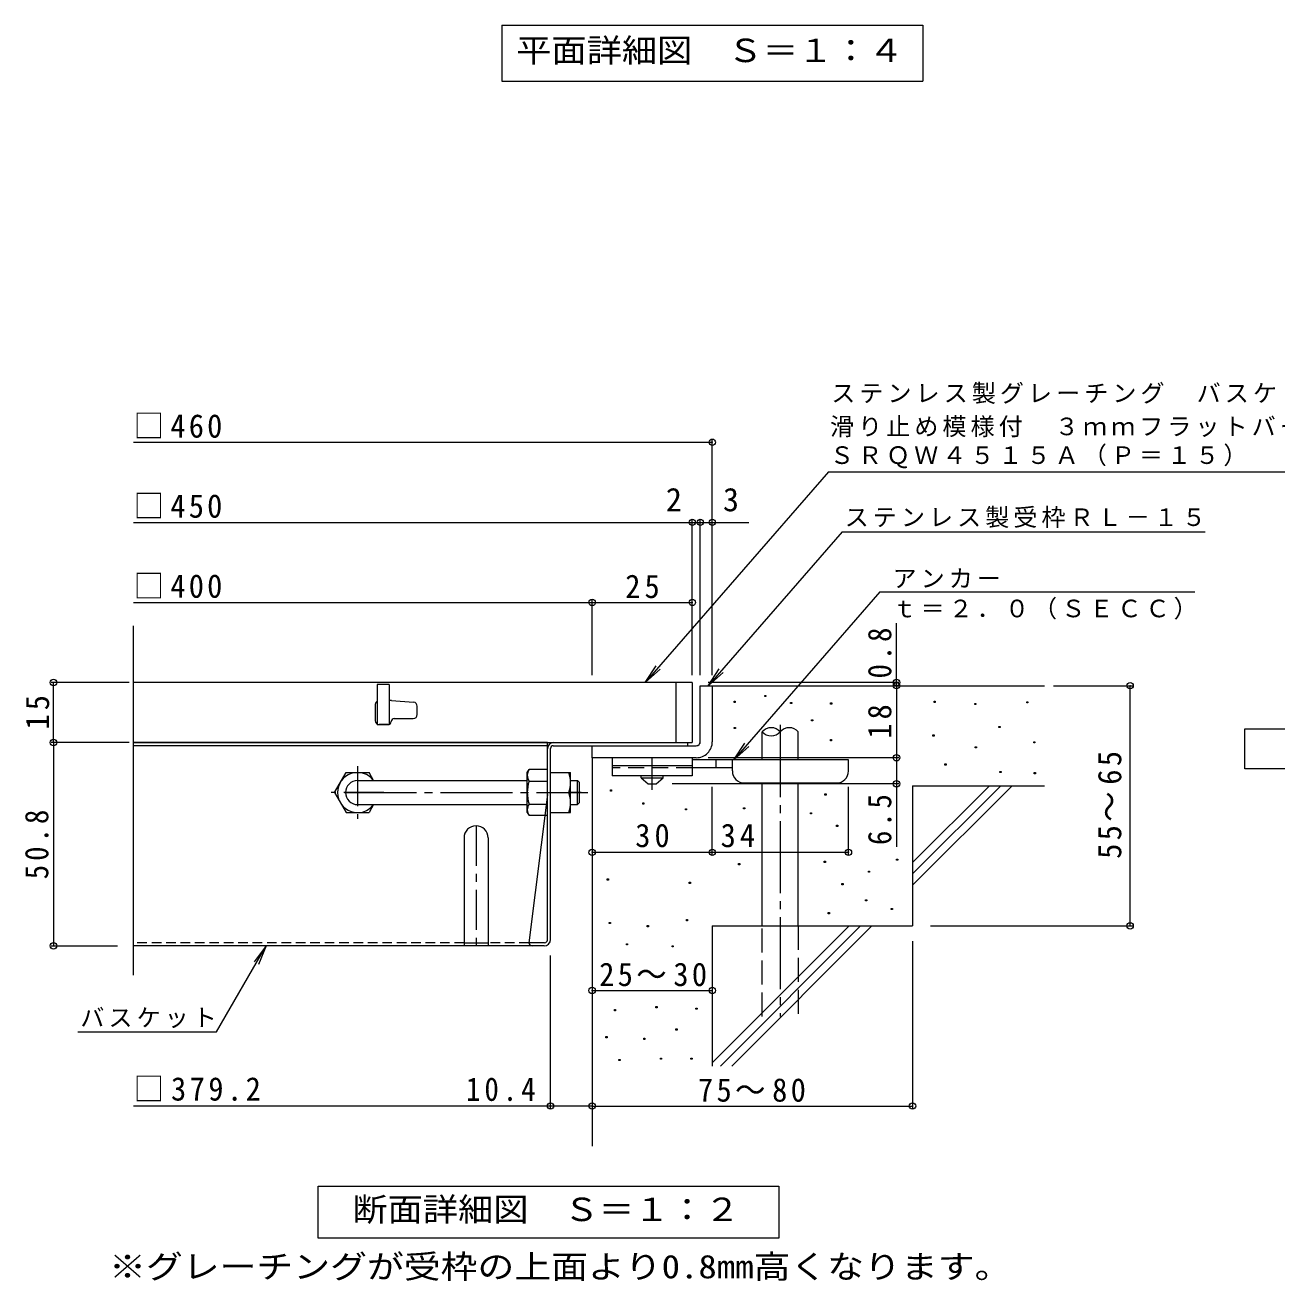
# Model space of a CAD drawing. Units: millimetres on the paper, enlarged 4 times, with parts at other scales. Extents: x -859 to 1069, y -781 to 707.
# Drawn here: x -838 to -213, y -614 to 13 of the extents above; entities that cross this region are included whole.
import ezdxf
from ezdxf.enums import TextEntityAlignment as Align

# ---------------------------------------------------------------- set-up
doc = ezdxf.new("R2010")
doc.units = ezdxf.units.MM
doc.header["$LTSCALE"] = 4
doc.header["$PDMODE"] = 32
doc.header["$PDSIZE"] = 3.2
for name, pattern in [('CHAIN1', [8, 5, -1, 1, -1]), ('CHAIN2', [12, 9, -1, 1, -1]), ('DASHED1', [1.8, 1.2, -0.6]), ('DASHED2', [3, 2, -1]), ('DASHED3', [4, 3, -1])]:
    doc.linetypes.add(name, pattern=pattern)
for name, color, linetype, lineweight in [('A-5_文字', 7, 'Continuous', 9), ('D-0_芯', 7, 'Continuous', 9), ('D-1_躯体', 2, 'Continuous', 9), ('D-2_仕上', 3, 'Continuous', 9), ('D-4_その他', 7, 'Continuous', 9), ('D-5_文字', 7, 'Continuous', 9), ('D-6_寸法', 6, 'Continuous', 9), ('D-7_ハッチ', 2, 'Continuous', 9), ('D-8_記号', 2, 'Continuous', 9), ('D-9_0-HOJO', 4, 'Continuous', 9), ('D-B_7-WAKU-T', 2, 'Continuous', 9)]:
    doc.layers.add(name, color=color, linetype=linetype, lineweight=lineweight)
doc.styles.add('ＭＳ ゴシック', font='')
doc.styles.get('ＭＳ ゴシック').set_extended_font_data('MS Gothic')

msp = doc.modelspace()

# ---------------------------------------------------------------- linework, layer by layer
at = {"layer": 'A-5_文字'}
for p, q in [((-599.913, 13.162), (-389.513, 13.162)), ((-389.513, 13.162), (-389.513, -14.838))]:
    msp.add_line(p, q, dxfattribs=at)
msp.add_lwpolyline([(-599.913, 13.162), (-599.913, -14.838), (-389.513, -14.838)], dxfattribs=at)
at = {"layer": 'D-0_芯'}
for points in [[(-483.863, -325.217), (-483.863, -324.617), (-483.263, -324.617), (-483.263, -325.217)], [(-468.507, -322.321), (-468.507, -321.721), (-467.907, -321.721), (-467.907, -322.321)], [(-455.654, -325.758), (-455.654, -325.158), (-455.054, -325.158), (-455.054, -325.758)], [(-435.678, -326.03), (-435.678, -325.429), (-435.078, -325.429), (-435.078, -326.03)], [(-383.975, -325.217), (-383.975, -324.617), (-383.375, -324.617), (-383.375, -325.217)], [(-363.672, -326.3), (-363.672, -325.7), (-363.072, -325.7), (-363.072, -326.3)], [(-337.685, -325.488), (-337.685, -324.888), (-337.085, -324.888), (-337.085, -325.488)], [(-483.799, -338.285), (-483.799, -337.685), (-483.199, -337.685), (-483.199, -338.285)], [(-445.153, -334.421), (-445.153, -333.821), (-444.553, -333.821), (-444.553, -334.421)], [(-351.595, -337.788), (-351.595, -337.188), (-350.995, -337.188), (-350.995, -337.788)], [(-435.702, -344.397), (-435.702, -343.797), (-435.102, -343.797), (-435.102, -344.397)], [(-384.516, -342.001), (-384.516, -341.401), (-383.916, -341.401), (-383.916, -342.001)], [(-334.175, -345.458), (-334.175, -344.858), (-333.575, -344.858), (-333.575, -345.458)], [(-363.402, -347.956), (-363.402, -347.356), (-362.802, -347.356), (-362.802, -347.956)], [(-378.535, -356.523), (-378.535, -355.923), (-377.935, -355.923), (-377.935, -356.523)], [(-351.08, -360.259), (-351.08, -359.659), (-350.481, -359.659), (-350.481, -360.259)], [(-333.913, -360.853), (-333.913, -360.253), (-333.313, -360.253), (-333.313, -360.853)], [(-545.599, -369.458), (-545.599, -368.858), (-544.999, -368.858), (-544.999, -369.458)], [(-529.458, -376.005), (-529.458, -375.405), (-528.859, -375.405), (-528.859, -376.005)], [(-438.504, -371.455), (-438.504, -370.855), (-437.904, -370.855), (-437.904, -371.455)], [(-508.141, -378.898), (-508.141, -378.298), (-507.541, -378.298), (-507.541, -378.898)], [(-479.101, -378.429), (-479.101, -377.829), (-478.502, -377.829), (-478.502, -378.429)], [(-445.714, -380.883), (-445.714, -380.283), (-445.114, -380.283), (-445.114, -380.883)], [(-432.631, -387.196), (-432.631, -386.596), (-432.031, -386.596), (-432.031, -387.196)], [(-481.599, -406.342), (-481.599, -405.742), (-480.999, -405.742), (-480.999, -406.342)], [(-438.82, -405.089), (-438.82, -404.489), (-438.22, -404.489), (-438.22, -405.089)], [(-402.669, -404.058), (-402.669, -403.458), (-402.069, -403.458), (-402.069, -404.058)], [(-547.174, -413.924), (-547.174, -413.324), (-546.574, -413.324), (-546.574, -413.924)], [(-416.765, -410.044), (-416.765, -409.444), (-416.165, -409.444), (-416.165, -410.044)], [(-506.261, -415.582), (-506.261, -414.982), (-505.661, -414.982), (-505.661, -415.582)], [(-430.035, -416.323), (-430.035, -415.723), (-429.434, -415.723), (-429.434, -416.323)], [(-418.119, -424.391), (-418.119, -423.791), (-417.519, -423.791), (-417.519, -424.391)], [(-436.833, -430.805), (-436.833, -430.205), (-436.233, -430.205), (-436.233, -430.805)], [(-405.376, -428.692), (-405.376, -428.092), (-404.776, -428.092), (-404.776, -428.692)], [(-546.208, -435.694), (-546.208, -435.094), (-545.608, -435.094), (-545.608, -435.694)], [(-527.198, -437.249), (-527.198, -436.649), (-526.598, -436.649), (-526.598, -437.249)], [(-507.684, -434.276), (-507.684, -433.676), (-507.084, -433.676), (-507.084, -434.276)], [(-537.634, -446.326), (-537.634, -445.726), (-537.034, -445.726), (-537.034, -446.326)], [(-514.827, -447.355), (-514.827, -446.755), (-514.227, -446.755), (-514.227, -447.355)], [(-543.619, -479.285), (-543.619, -478.685), (-543.019, -478.685), (-543.019, -479.285)], [(-522.91, -477.762), (-522.91, -477.162), (-522.31, -477.162), (-522.31, -477.762)], [(-502.963, -478.524), (-502.963, -477.923), (-502.363, -477.923), (-502.363, -478.524)], [(-512.861, -488.878), (-512.861, -488.277), (-512.26, -488.277), (-512.26, -488.878)], [(-547.882, -492.684), (-547.882, -492.084), (-547.282, -492.084), (-547.282, -492.684)], [(-529.001, -493.598), (-529.001, -492.998), (-528.401, -492.998), (-528.401, -493.598)], [(-541.335, -504.105), (-541.335, -503.504), (-540.735, -503.504), (-540.735, -504.105)], [(-520.626, -503.496), (-520.626, -502.895), (-520.026, -502.895), (-520.026, -503.496)], [(-505.4, -503.496), (-505.4, -502.895), (-504.799, -502.895), (-504.799, -503.496)]]:
    msp.add_lwpolyline(points, close=True, dxfattribs=at)
at = {"layer": 'D-1_躯体'}
for p, q in [((-500.713, -316.838), (-494.713, -316.838)), ((-500.713, -344.838), (-500.713, -316.838)), ((-494.713, -316.838), (-494.713, -344.837)), ((-554.716, -346.837), (-502.713, -346.838)), ((-554.713, -352.838), (-554.713, -346.838)), ((-502.713, -352.837), (-554.717, -352.838))]:
    msp.add_line(p, q, dxfattribs=at)
at = {"layer": 'D-1_躯体', "color": 3}
for p, q in [((-565.52, -364.238), (-562.12, -364.238)), ((-562.12, -364.238), (-561.12, -365.238)), ((-562.12, -376.238), (-562.12, -364.238)), ((-561.12, -375.238), (-561.12, -365.238)), ((-565.52, -376.238), (-562.12, -376.238)), ((-562.12, -376.238), (-561.12, -375.238))]:
    msp.add_line(p, q, dxfattribs=at)
at = {"layer": 'D-1_躯体'}
for centre, radius, start, end in [((-502.713, -344.837), 8, 270, 0.00024), ((-502.714, -344.838), 2, 270.02448, 0.01074), ((-502.713, -344.838), 2, 270, 0.0002)]:
    msp.add_arc(centre, radius, start, end, dxfattribs=at)
at = {"layer": 'D-2_仕上'}
for p, q in [((-783.78, -461.428), (-783.78, -286.958)), ((-504.713, -315.238), (-783.78, -315.238)), ((-656.095, -316.238), (-656.095, -336.238)), ((-512.713, -345.238), (-512.713, -315.238)), ((-504.713, -315.238), (-504.713, -345.238)), ((-655.172, -324.238), (-656.095, -324.238)), ((-655.019, -324.244), (-643.942, -325.096)), ((-663.095, -326.238), (-663.095, -334.238)), ((-642.095, -331.238), (-642.095, -327.09)), ((-662.095, -336.238), (-656.095, -336.238)), ((-656.595, -336.238), (-661.095, -336.238)), ((-653.595, -333.238), (-644.095, -333.238)), ((-783.78, -345.238), (-504.713, -345.238))]:
    msp.add_line(p, q, dxfattribs=at)
msp.add_lwpolyline([(-656.095, -316.238), (-662.095, -316.238), (-662.095, -336.238)], dxfattribs=at)
for centre, radius, start, end in [((-661.095, -326.238), 2, 120.0009, 180), ((-655.172, -326.238), 2, 85.60144, 89.99998), ((-644.095, -327.09), 2, 0, 85.60141), ((-644.095, -331.238), 2, 270, 0), ((-661.095, -334.238), 2, 180, 270), ((-656.595, -334.738), 1.5, 270, 0), ((-653.595, -334.738), 1.5, 90, 180)]:
    msp.add_arc(centre, radius, start, end, dxfattribs=at)
at = {"layer": 'D-4_その他'}
for p, q in [((-494.713, -311.656), (-494.713, -194.038)), ((-783.78, -195.238), (-494.713, -195.238)), ((-783.78, -235.238), (-476.439, -235.238)), ((-504.713, -311.656), (-504.713, -234.038)), ((-500.713, -311.656), (-500.713, -234.038)), ((-554.713, -311.656), (-554.713, -274.038)), ((-402.73, -316.838), (-402.73, -285.591)), ((-785.92, -315.238), (-824.98, -315.238)), ((-823.78, -345.238), (-823.78, -315.238)), ((-401.53, -315.238), (-496.713, -315.238)), ((-402.73, -316.838), (-402.73, -352.838)), ((-324.301, -316.838), (-284.839, -316.838)), ((-286.039, -436.838), (-286.039, -316.838)), ((-785.92, -345.238), (-824.98, -345.238)), ((-823.78, -345.238), (-823.78, -446.838)), ((-401.53, -352.838), (-496.713, -352.838)), ((-402.73, -352.838), (-402.73, -397.389)), ((-401.53, -365.837), (-514.713, -365.837)), ((-494.713, -401.279), (-494.713, -367.437)), ((-426.713, -401.279), (-426.713, -367.437)), ((-385.818, -436.838), (-284.839, -436.838)), ((-394.713, -444.495), (-394.713, -528.038)), ((-824.98, -446.838), (-791.78, -446.838)), ((-717.535, -446.838), (-721.362, -456.076)), ((-575.52, -528.038), (-575.52, -451.638)), ((-554.713, -469.085), (-494.713, -469.085)), ((-575.52, -526.838), (-783.78, -526.838)), ((-554.713, -526.838), (-575.52, -526.838)), ((-554.713, -526.838), (-394.713, -526.838))]:
    msp.add_line(p, q, dxfattribs=at)
for points in [[(-783.78, -275.238), (-554.713, -275.238), (-504.713, -275.238)], [(-554.713, -400.079), (-494.713, -400.079), (-426.713, -400.079)], [(-811.612, -489.845), (-742.365, -489.845), (-717.535, -446.838), (-723.623, -454.771)]]:
    msp.add_lwpolyline(points, dxfattribs=at)
for p in [(-494.713, -195.238), (-504.713, -235.238), (-500.713, -235.238), (-494.713, -235.238), (-554.713, -275.238), (-504.713, -275.238), (-823.78, -315.238), (-402.73, -315.238), (-402.73, -316.838), (-286.039, -316.838), (-823.78, -345.238), (-402.73, -352.838), (-402.73, -365.837), (-554.713, -400.079), (-494.713, -400.079), (-426.713, -400.079), (-286.039, -436.838), (-823.78, -446.838), (-554.713, -469.085), (-494.713, -469.085), (-575.52, -526.838), (-554.713, -526.838), (-394.713, -526.838)]:
    msp.add_point(p, dxfattribs=at)
at = {"layer": 'D-5_文字'}
for p, q in [((-436.622, -209.956), (-127.505, -209.956)), ((-429.832, -239.956), (-248.501, -239.956)), ((-410.999, -269.956), (-253.667, -269.956)), ((-528.256, -315.238), (-520.762, -308.616)), ((-496.748, -316.838), (-489.254, -310.216)), ((-484.006, -353.837), (-476.512, -347.216)), ((-691.511, -566.838), (-461.511, -566.838)), ((-691.511, -592.838), (-691.511, -566.838)), ((-461.511, -566.838), (-461.511, -592.838)), ((-461.511, -592.838), (-691.511, -592.838))]:
    msp.add_line(p, q, dxfattribs=at)
for points in [[(-436.622, -209.956), (-528.256, -315.238), (-522.732, -306.902)], [(-429.832, -239.956), (-496.748, -316.838), (-491.223, -308.502)], [(-410.999, -269.956), (-484.006, -353.837), (-478.481, -345.502)], [(-138.713, -358.337), (-228.713, -358.337), (-228.713, -338.337), (-138.713, -338.337)]]:
    msp.add_lwpolyline(points, dxfattribs=at)
at = {"layer": 'D-6_寸法'}
for p, q in [((-494.713, -316.838), (-328.713, -316.838)), ((-469.796, -353.837), (-469.796, -339.837)), ((-451.796, -353.837), (-451.796, -339.837)), ((-554.713, -352.838), (-554.713, -546.838)), ((-469.796, -436.838), (-469.796, -365.437)), ((-451.796, -436.838), (-451.796, -365.437)), ((-394.713, -405.241), (-356.309, -366.837)), ((-394.713, -410.898), (-350.652, -366.837)), ((-394.713, -416.554), (-344.996, -366.837)), ((-394.713, -366.838), (-328.713, -366.838)), ((-394.713, -366.838), (-394.713, -436.838)), ((-494.713, -436.838), (-494.713, -506.837)), ((-494.713, -436.838), (-394.713, -436.838)), ((-494.713, -505.241), (-426.309, -436.838)), ((-490.653, -506.837), (-420.653, -436.838)), ((-484.997, -506.837), (-414.997, -436.838))]:
    msp.add_line(p, q, dxfattribs=at)
at = {"layer": 'D-6_寸法', "linetype": 'CHAIN2'}
msp.add_line((-460.796, -336.452), (-460.796, -482.171), dxfattribs=at)
at = {"layer": 'D-6_寸法', "linetype": 'DASHED3'}
for p, q in [((-469.796, -482.171), (-469.796, -436.838)), ((-451.796, -436.838), (-451.796, -482.171))]:
    msp.add_line(p, q, dxfattribs=at)
at = {"layer": 'D-6_寸法'}
for centre, start, end in [((-465.296, -343.899), 42.07146, 137.92854), ((-456.296, -343.899), 42.07146, 137.92854), ((-465.296, -335.775), 222.07146, 317.92854)]:
    msp.add_arc(centre, 6.062, start, end, dxfattribs=at)
at = {"layer": 'D-7_ハッチ'}
for p, q in [((-577.12, -345.238), (-783.78, -345.238)), ((-577.12, -346.838), (-783.78, -346.838)), ((-577.12, -443.905), (-577.12, -345.238)), ((-575.52, -443.638), (-575.52, -348.171)), ((-574.187, -346.838), (-507.113, -346.838)), ((-573.92, -345.238), (-507.113, -345.238)), ((-507.113, -345.238), (-507.113, -346.838)), ((-577.12, -371.238), (-586.344, -445.238)), ((-578.453, -445.238), (-586.344, -445.238)), ((-578.72, -446.838), (-783.78, -446.838))]:
    msp.add_line(p, q, dxfattribs=at)
at = {"layer": 'D-7_ハッチ', "linetype": 'DASHED1'}
for p, q in [((-618.72, -445.238), (-783.78, -445.238)), ((-586.344, -445.238), (-606.72, -445.238))]:
    msp.add_line(p, q, dxfattribs=at)
at = {"layer": 'D-7_ハッチ'}
for centre, radius, start, end in [((-573.92, -348.438), 3.2, 90, 180), ((-574.187, -348.171), 1.333, 90, 180), ((-584.744, -445.238), 1.6, 180, 270), ((-578.72, -443.638), 3.2, 270, 0), ((-578.453, -443.905), 1.333, 270, 0)]:
    msp.add_arc(centre, radius, start, end, dxfattribs=at)
at = {"layer": 'D-8_記号', "linetype": 'CHAIN1'}
for p, q in [((-671.913, -357.045), (-671.913, -383.431)), ((-658.72, -370.238), (-685.106, -370.238)), ((-612.72, -386.838), (-612.72, -446.838))]:
    msp.add_line(p, q, dxfattribs=at)
at = {"layer": 'D-8_記号'}
for p, q in [((-618.72, -392.838), (-618.72, -446.838)), ((-606.72, -392.838), (-606.72, -446.838)), ((-618.72, -445.238), (-606.72, -445.238))]:
    msp.add_line(p, q, dxfattribs=at)
msp.add_arc((-612.72, -392.838), 6, 0, 180, dxfattribs=at)
at = {"layer": 'D-9_0-HOJO', "color": 3}
for p, q in [((-544.713, -352.838), (-544.713, -361.838)), ((-504.713, -352.838), (-544.713, -352.838)), ((-504.713, -356.838), (-544.713, -356.838)), ((-504.713, -352.838), (-504.713, -361.838)), ((-504.713, -361.838), (-544.713, -361.838))]:
    msp.add_line(p, q, dxfattribs=at)
at = {"layer": 'D-9_0-HOJO', "linetype": 'CHAIN1'}
msp.add_line((-524.713, -368.933), (-524.713, -352.838), dxfattribs=at)
at = {"layer": 'D-9_0-HOJO'}
for p, q in [((-426.713, -353.837), (-504.713, -353.837)), ((-492.713, -357.837), (-492.713, -353.837)), ((-484.713, -359.437), (-484.713, -353.837)), ((-426.713, -359.437), (-426.713, -353.837)), ((-484.703, -357.837), (-504.713, -357.837)), ((-478.713, -365.437), (-432.713, -365.437))]:
    msp.add_line(p, q, dxfattribs=at)
at = {"layer": 'D-9_0-HOJO', "color": 3, "linetype": 'DASHED2'}
msp.add_line((-504.713, -357.838), (-544.713, -357.838), dxfattribs=at)
at = {"layer": 'D-9_0-HOJO', "color": 2}
for p, q in [((-530.213, -362.837), (-530.213, -361.838)), ((-530.213, -362.837), (-526.713, -365.837)), ((-530.213, -362.837), (-519.213, -362.837)), ((-522.713, -365.837), (-519.213, -362.837)), ((-519.213, -362.837), (-519.213, -361.838)), ((-526.713, -365.837), (-522.713, -365.837))]:
    msp.add_line(p, q, dxfattribs=at)
at = {"layer": 'D-9_0-HOJO'}
for centre, start, end in [((-478.713, -359.437), 180, 270), ((-432.713, -359.437), 270, 0)]:
    msp.add_arc(centre, 6, start, end, dxfattribs=at)
at = {"layer": 'D-B_7-WAKU-T'}
for p, q in [((-683.413, -370.238), (-677.639, -360.238)), ((-677.639, -360.238), (-666.186, -360.238)), ((-663.886, -364.222), (-666.186, -360.238)), ((-587.12, -360.238), (-586.254, -358.738)), ((-587.12, -380.238), (-587.12, -360.238)), ((-577.12, -358.738), (-586.254, -358.738)), ((-575.52, -360.238), (-565.52, -360.238)), ((-565.52, -380.238), (-565.52, -360.238)), ((-586.254, -364.511), (-577.12, -364.511)), ((-683.413, -370.238), (-677.639, -380.238)), ((-663.877, -376.238), (-666.186, -380.238)), ((-586.254, -375.964), (-577.12, -375.964)), ((-575.52, -370.238), (-566.386, -370.238)), ((-677.639, -380.238), (-666.186, -380.238)), ((-587.12, -380.238), (-586.254, -381.738)), ((-577.12, -381.738), (-586.254, -381.738)), ((-575.52, -380.238), (-565.52, -380.238))]:
    msp.add_line(p, q, dxfattribs=at)
at = {"layer": 'D-B_7-WAKU-T', "color": 3}
for p, q in [((-671.913, -364.238), (-587.12, -364.238)), ((-671.913, -376.238), (-587.12, -376.238))]:
    msp.add_line(p, q, dxfattribs=at)
at = {"layer": 'D-B_7-WAKU-T', "color": 3, "linetype": 'CHAIN2'}
msp.add_line((-678.489, -370.238), (-556.911, -370.238), dxfattribs=at)
at = {"layer": 'D-B_7-WAKU-T', "linetype": 'CHAIN1'}
msp.add_line((-560.147, -370.238), (-566.27, -370.238), dxfattribs=at)
at = {"layer": 'D-B_7-WAKU-T'}
for centre, radius, start, end in [((-671.913, -370.238), 10, 36.87019, 323.12981), ((-580.556, -362.028), 6.579, 149.99998, 176.07924), ((-581.65, -361.558), 5.47, 180.2103, 212.68507), ((-580.386, -365.238), 14.866, 340.34633, 19.65366), ((-567.755, -370.238), 19.365, 162.79973, 197.20026), ((-581.65, -378.918), 5.47, 147.31491, 179.78969), ((-580.386, -375.238), 14.866, 340.34633, 19.65366), ((-580.556, -378.448), 6.579, 183.92075, 210)]:
    msp.add_arc(centre, radius, start, end, dxfattribs=at)
at = {"layer": 'D-B_7-WAKU-T', "color": 3}
msp.add_arc((-671.913, -370.238), 6, 90, 270, dxfattribs=at)

# ---------------------------------------------------------------- texts
at = {"layer": 'A-5_文字', "color": 2, "style": 'ＭＳ ゴシック', "width": 1.1}
msp.add_text('平面詳細図\u3000Ｓ＝１：４', height=11.73, dxfattribs=at).set_placement((-592.713, -8.838), align=Align.BOTTOM_LEFT)
at = {"layer": 'D-4_その他', "color": 2, "style": 'ＭＳ ゴシック'}
for s, p in [('2', (-517.891, -233.238)), ('3', (-489.392, -233.238))]:
    msp.add_text(s, height=11.73, dxfattribs=at).set_placement(p, align=Align.BOTTOM_LEFT)
at = {"layer": 'D-4_その他', "color": 2, "style": 'ＭＳ ゴシック', "width": 1.15}
msp.add_text('※グレーチングが受枠の上面より0.8mm高くなります。', height=11.73, dxfattribs=at).set_placement((-796.011, -616.423), align=Align.BOTTOM_LEFT)
at = {"layer": 'D-4_その他', "color": 2, "char_height": 11.73, "attachment_point": 7, "style": 'ＭＳ ゴシック'}
for s, insert in [('\\T1.21;\\W0.95;□460', (-783.78, -193.238)), ('\\T1.21;\\W0.95;□450', (-783.78, -233.238)), ('\\T1.21;\\W0.95;□400', (-783.78, -273.238)), ('\\T1.27;\\W0.95;25', (-538.213, -273.238)), ('\\T1.27;\\W0.95;30', (-533.213, -397.679)), ('\\T1.27;\\W0.95;34', (-490.566, -397.679)), ('\\T1.22;\\W0.95;25～30', (-551.213, -467.085)), ('\\T1.23;\\W0.95;□379.2', (-783.78, -524.438)), ('\\T1.28;\\W0.9;10.4', (-617.735, -524.438)), ('\\T1.22;\\W0.95;75～80', (-501.86, -524.838))]:
    msp.add_mtext(s, dxfattribs=dict(at, insert=insert))
at = {"layer": 'D-4_その他', "color": 2, "char_height": 11.73, "attachment_point": 7, "rotation": 90, "style": 'ＭＳ ゴシック'}
for s, insert in [('\\T1.27;\\W0.9;0.8', (-405.13, -313.223)), ('\\T1.27;\\W0.95;15', (-825.78, -338.738)), ('\\T1.27;\\W0.95;18', (-405.13, -343.338)), ('\\T1.22;\\W0.95;55～65', (-290.251, -403.338)), ('\\T1.27;\\W0.9;6.5', (-405.13, -396.451)), ('\\T1.28;\\W0.9;50.8', (-826.18, -413.538))]:
    msp.add_mtext(s, dxfattribs=dict(at, insert=insert))
at = {"layer": 'D-4_その他', "insert": (-810.365, -487.942), "char_height": 8.798, "attachment_point": 7, "style": 'ＭＳ ゴシック'}
msp.add_mtext('\\T1.17;バスケット', dxfattribs=at)
at = {"layer": 'D-5_文字', "color": 2, "style": 'ＭＳ ゴシック', "width": 1.1}
msp.add_text('断面詳細図\u3000Ｓ＝１：２', height=11.73, dxfattribs=at).set_placement((-674.511, -587.838), align=Align.BOTTOM_LEFT)
at = {"layer": 'D-5_文字', "char_height": 8.798, "attachment_point": 7, "style": 'ＭＳ ゴシック'}
for s, insert in [('\\T1.17;ステンレス製グレーチング\u3000バスケット付', (-435.297, -176.088)), ('\\T1.17;滑り止め模様付\u3000３ｍｍフラットバー\u3000集水桝用', (-435.918, -192.751)), ('\\T1.17;ＳＲＱＷ４５１５Ａ（Ｐ＝１５）', (-436.005, -208.274)), ('\\T1.17;ステンレス製受枠ＲＬ－１５', (-428.585, -238.052)), ('\\T1.17;アンカー', (-404.686, -268.092)), ('\\T1.17;ｔ＝２．０（ＳＥＣＣ）', (-404.686, -283.819))]:
    msp.add_mtext(s, dxfattribs=dict(at, insert=insert))

doc.saveas('drawing.dxf')
